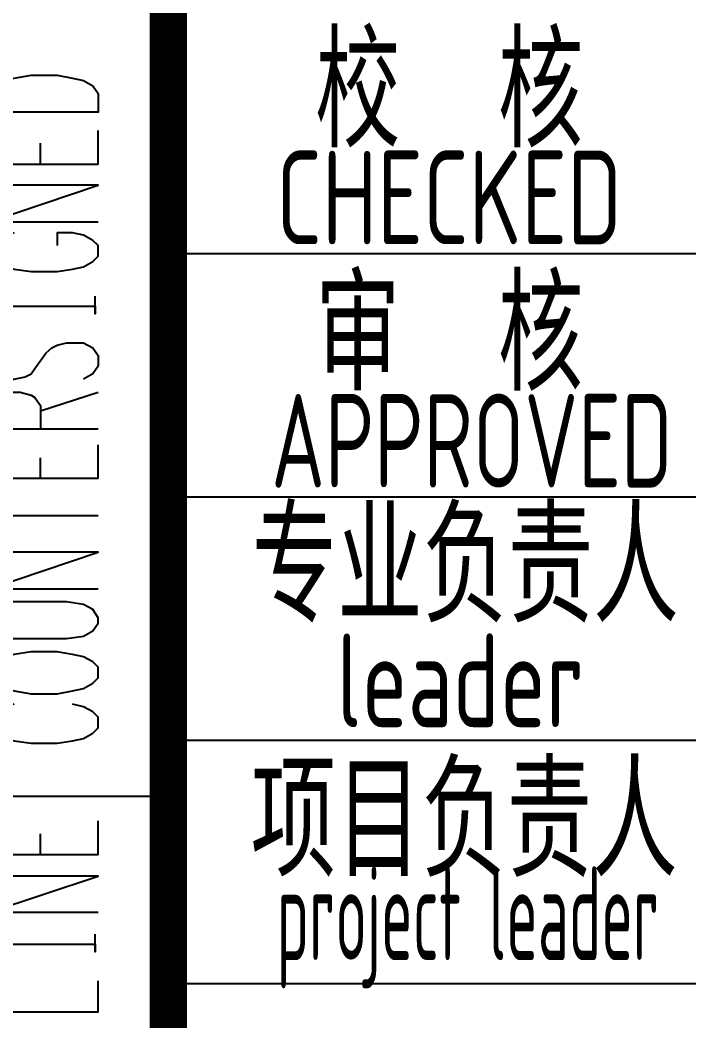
# Model space of a CAD drawing. Extents: x 6250600 to 6678662, y -692028 to -290561.
# Drawn here: x 6263050 to 6264838, y -323257 to -320583 of the extents above; entities that cross this region are included whole.
import ezdxf
from ezdxf.enums import TextEntityAlignment as Align

# ---------------------------------------------------------------- set-up
doc = ezdxf.new("R2010")
doc.units = 0
doc.header["$LTSCALE"] = 1000
doc.header["$MEASUREMENT"] = 0
doc.layers.get('0').update_dxf_attribs({"linetype": 'CONTINUOUS'})
doc.layers.add('图框', color=7, linetype='CONTINUOUS')
doc.styles.add('AHD', font='sceie.shx', dxfattribs={"width": 0.7, "bigfont": 'sceic.shx'})

# ---------------------------------------------------------------- blocks, each defined once
blk = doc.blocks.new('A$C04D97144')
blk.add_line((0, 15), (25, 15))
blk.add_lwpolyline([(0, 180), (0, 0), (25, 0), (25, 180)], close=True)
for points in [[(23.125, 33.276), (20.188, 33.276), (20.188, 33.778), (20.329, 33.982), (20.628, 34.124), (20.879, 34.187), (21.335, 34.265), (22.026, 34.265), (22.434, 34.187), (22.733, 34.124), (22.984, 33.982), (23.125, 33.778), (23.125, 33.276), (23.125, 33.276)], [(23.125, 31.877), (20.188, 31.877), (20.188, 32.789)], [(23.125, 31.877), (23.125, 32.789)], [(21.586, 31.877), (21.586, 32.443)], [(23.125, 30.338), (20.188, 30.338), (23.125, 31.328), (20.188, 31.328)], [(20.879, 30.055), (20.628, 29.992), (20.329, 29.851), (20.188, 29.709), (20.188, 29.427), (20.329, 29.285), (20.628, 29.144), (20.879, 29.081), (21.335, 29.018), (22.026, 29.018), (22.434, 29.081), (22.733, 29.144), (22.984, 29.285), (23.125, 29.427), (23.125, 29.709), (22.984, 29.851), (22.733, 29.992), (22.434, 30.055), (22.026, 30.055), (22.026, 29.709)], [(20.188, 27.887), (20.188, 28.358), (20.188, 28.091), (23.047, 28.091), (23.047, 27.887), (23.047, 28.358)], [(20.628, 27.117), (20.329, 26.976), (20.188, 26.772), (20.188, 26.489), (20.329, 26.285), (20.628, 26.143), (20.879, 26.143), (21.177, 26.206), (21.335, 26.285), (21.429, 26.426), (21.727, 26.835), (21.884, 26.976), (22.026, 27.055), (22.277, 27.117), (22.733, 27.117), (22.984, 26.976), (23.125, 26.772), (23.125, 26.489), (22.984, 26.285), (22.733, 26.143)], [(23.125, 24.808), (20.188, 24.808), (20.188, 25.437), (20.329, 25.656), (20.486, 25.719), (20.738, 25.798), (21.036, 25.798), (21.335, 25.719), (21.429, 25.656), (21.586, 25.437), (21.586, 24.808)], [(21.586, 25.295), (23.125, 25.798)], [(23.125, 23.489), (20.188, 23.489), (20.188, 24.384)], [(23.125, 23.489), (23.125, 24.384)], [(21.586, 23.489), (21.586, 24.038)], [(20.188, 22.499), (23.125, 22.499)], [(23.125, 20.535), (20.188, 20.535), (23.125, 21.525), (20.188, 21.525)], [(20.188, 19.216), (22.277, 19.216), (22.733, 19.278), (22.984, 19.42), (23.125, 19.624), (23.125, 19.765), (22.984, 19.985), (22.733, 20.127), (22.277, 20.19), (20.188, 20.19)], [(20.188, 18.163), (20.329, 18.022), (20.628, 17.88), (20.879, 17.817), (21.335, 17.739), (22.026, 17.739), (22.434, 17.817), (22.733, 17.88), (22.984, 18.022), (23.125, 18.163), (23.125, 18.446), (22.984, 18.587), (22.733, 18.729), (22.434, 18.791), (22.026, 18.854), (21.335, 18.854), (20.879, 18.791), (20.628, 18.729), (20.329, 18.587), (20.188, 18.446), (20.188, 18.163), (20.188, 18.163)], [(20.879, 17.456), (20.628, 17.393), (20.329, 17.252), (20.188, 17.11), (20.188, 16.828), (20.329, 16.686), (20.628, 16.545), (20.879, 16.482), (21.335, 16.419), (22.026, 16.419), (22.434, 16.482), (22.733, 16.545), (22.984, 16.686), (23.125, 16.828), (23.125, 17.11), (22.984, 17.252), (22.733, 17.393), (22.434, 17.456)], [(23.125, 13.434), (20.188, 13.434), (20.188, 14.346)], [(23.125, 13.434), (23.125, 14.346)], [(21.586, 13.434), (21.586, 14)], [(23.125, 11.895), (20.188, 11.895), (23.125, 12.869), (20.188, 12.869)], [(20.188, 10.842), (20.188, 11.314), (20.188, 11.047), (23.047, 11.047), (23.047, 10.842), (23.047, 11.314)], [(20.188, 9.24), (23.125, 9.24), (23.125, 10.073)]]:
    blk.add_lwpolyline(points)
blk = doc.blocks.new('A$C1BD43FEB')
blk.add_blockref('A$C04D97144', (0, 0))
blk = doc.blocks.new('GXED01100007000C')
blk.add_blockref('A$C1BD43FEB', (-25, 0))

msp = doc.modelspace()

# ---------------------------------------------------------------- linework, layer by layer
for p, q in [((6263446.9, -321206.2), (6268946.9, -321206.2)), ((6263446.9, -321856.2), (6268946.9, -321856.2)), ((6263446.9, -322506.2), (6268946.9, -322506.2)), ((6263446.9, -323156.2), (6281446.9, -323156.2))]:
    msp.add_line(p, q)
at = {"const_width": 70}
msp.add_lwpolyline([(6263446.9, -318156.2), (6263446.9, -324156.2)], dxfattribs=at)
at = {"layer": '图框', "color": 4, "const_width": 100}
msp.add_lwpolyline([(6263446.9, -324156.2), (6281446.9, -324156.2), (6281446.9, -295456.2), (6263446.9, -295456.2)], close=True, dxfattribs=at)

# ---------------------------------------------------------------- block references
at = {"color": 0, "xscale": 100, "yscale": 100, "zscale": 100}
msp.add_blockref('GXED01100007000C', (6263446.9, -324156.2), dxfattribs=at)

# ---------------------------------------------------------------- texts
at = {"style": 'AHD'}
for s, height, width, p in [('校  核', 300, 0.8, (6264196.9, -320756.2)), ('校  核', 300, 0.8, (6264196.9, -320756.2)), ('CHECKED', 250, 0.8, (6264196.9, -321056.2)), ('CHECKED', 250, 0.8, (6264196.9, -321056.2)), ('审  核', 300, 0.8, (6264196.9, -321406.2)), ('审  核', 300, 0.8, (6264196.9, -321406.2)), ('APPROVED', 250, 0.75, (6264257.6, -321706.2)), ('专业负责人', 300, 0.8, (6264239.8, -322026.2)), ('leader', 250, 0.8, (6264226.9, -322346.2)), ('项目负责人', 300, 0.8, (6264236.9, -322706.2)), ('project leader', 250, 0.55, (6264246.9, -323006.2))]:
    msp.add_text(s, height=height, dxfattribs=dict(at, width=width)).set_placement(p, align=Align.MIDDLE)

doc.saveas('drawing.dxf')
